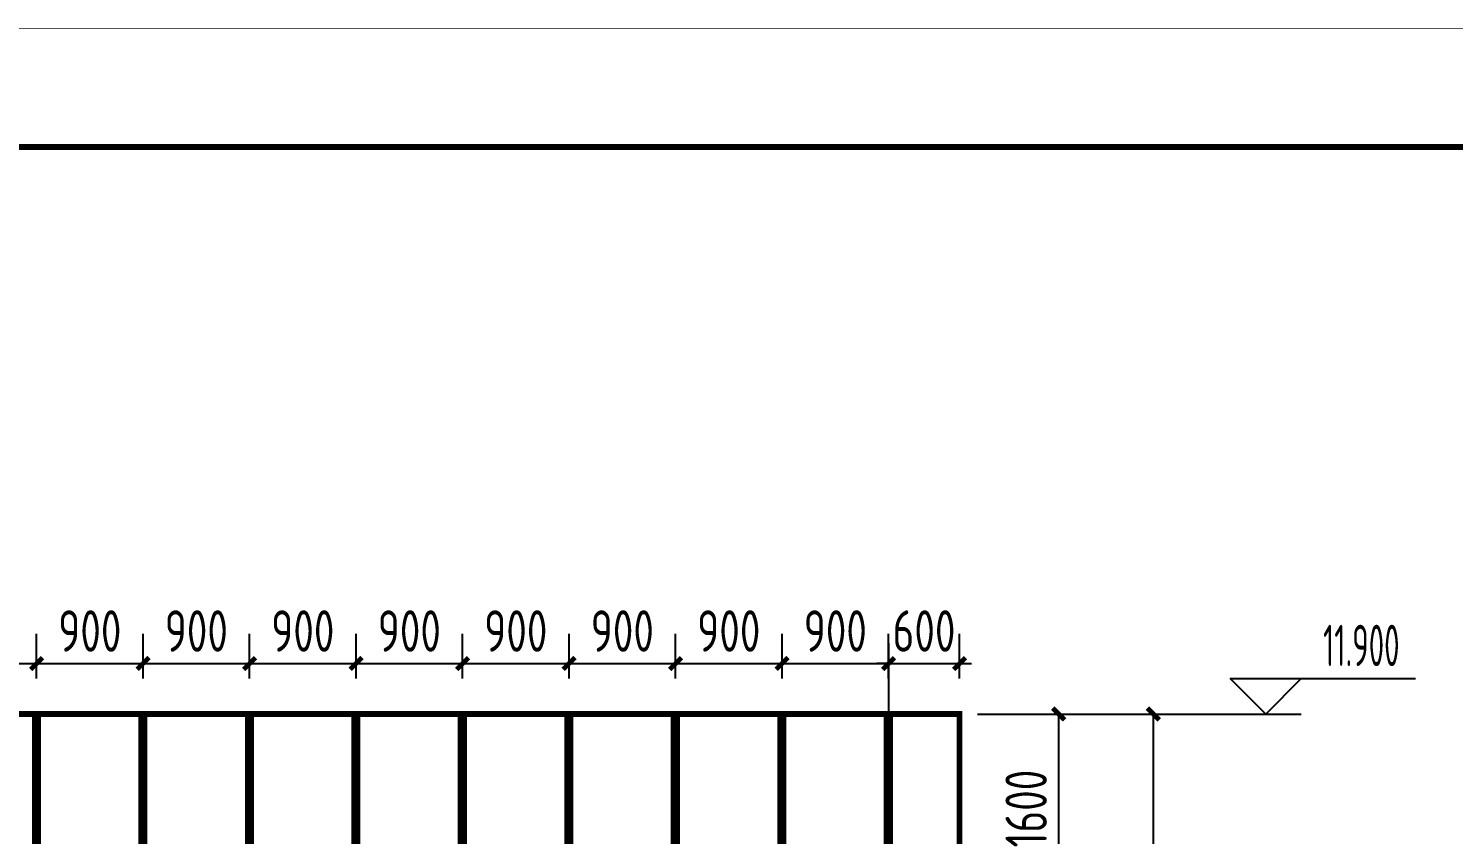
# Model space of a CAD drawing. Extents: x -280168 to 205214, y -148835 to -64913.
# Drawn here: x -229929 to -217887, y -96245 to -89430 of the extents above; entities that cross this region are included whole.
import ezdxf

# ---------------------------------------------------------------- set-up
doc = ezdxf.new("R2010")
doc.units = 0
doc.header["$LTSCALE"] = 1000
doc.header["$MEASUREMENT"] = 0
for name, color, linetype in [('01-标注_尺寸', 124, 'Continuous'), ('01-标注_标高', 200, 'Continuous'), ('02-TEXT_标注', 130, 'Continuous'), ('05-填充_18', 18, 'Continuous'), ('A-0-图名图例', 2, 'Continuous'), ('D-铝板', 181, 'Continuous'), ('E-立面轮廓', 241, 'Continuous')]:
    doc.layers.add(name, color=color, linetype=linetype)
doc.layers.add('04-不打印_辅助线', color=165, linetype='Continuous', plot=False)
doc.styles.add('_TCH_DIM', font='ros1.shx', dxfattribs={"width": 0.75, "bigfont": 'jd.shx'})
doc.styles.add('_TCH_DIM_T3', font='ros1.shx', dxfattribs={"width": 0.85, "bigfont": 'jd.shx'})
doc.dimstyles.new('_TCH_ARCH&&100', dxfattribs={"dimtxt": 350, "dimasz": 100, "dimexe": 250, "dimexo": 300, "dimgap": 100, "dimtad": 1, "dimdec": 0, "dimzin": 0, "dimdsep": 46, "dimtxsty": '_TCH_DIM_T3', "dimblk": 'ARCHTICK', "dimcen": 0.09, "dimclrt": 7, "dimazin": 2, "dimtfac": 1, "dimtdec": 0, "dimtix": 1, "dimtmove": 2, "dimatfit": 3, "dimfxl": 0, "dimtolj": 1, "dimtzin": 0, "dimarcsym": 0})

# ---------------------------------------------------------------- blocks, each defined once
blk = doc.blocks.new('*U461')
at = {"layer": '05-填充_18', "const_width": 60}
blk.add_lwpolyline([(0, -2025), (0, 5855)], dxfattribs=at)
at = {"layer": 'D-铝板'}
for p, q in [((-30, -2025), (-30, 5855)), ((30, -2025), (30, 5855))]:
    blk.add_line(p, q, dxfattribs=at)
blk = doc.blocks.new('*U462')
at = {"layer": 'D-铝板', "color": 0, "linetype": 'ByBlock', "lineweight": -2, "transparency": 16777216}
for p in [(14400, 0), (15300, 0), (16200, 0), (17100, 0), (18000, 0), (18900, 0), (19800, 0), (20700, 0), (21600, 0)]:
    blk.add_blockref('*U461', p, dxfattribs=at)
blk = doc.blocks.new('图框-A1')
for points, const_width in [([(0, 0), (841, 0), (841, 594), (0, 594)], 0.05), ([(766, 584), (25, 584), (25, 10), (766, 10)], 0.5)]:
    blk.add_lwpolyline(points, close=True, dxfattribs=dict(const_width=const_width))
blk = doc.blocks.new('_ArchTick')
at = {"color": 0, "linetype": 'ByBlock', "const_width": 0.4}
blk.add_lwpolyline([(-0.5, -0.5), (0.5, 0.5)], dxfattribs=at)
blk = doc.blocks.new('*D1251')
at = {"layer": '01-标注_尺寸', "color": 0, "lineweight": -2, "transparency": 16777216}
for p, q in [((-221910, -95226), (-220973, -95226)), ((-221223, -96826), (-221223, -95226)), ((-221910, -96826), (-220973, -96826))]:
    blk.add_line(p, q, dxfattribs=at)
at = {"layer": 'Defpoints', "color": 0, "transparency": 16777216}
for p in [(-222210, -95226), (-221223, -95226), (-222210, -96826)]:
    blk.add_point(p, dxfattribs=at)
at = {"layer": '01-标注_尺寸', "color": 0, "lineweight": -2, "transparency": 16777216, "xscale": 100, "yscale": 100, "zscale": 100}
for p, rotation in [((-221223, -95226), 90), ((-221223, -96826), 270)]:
    blk.add_blockref('_ArchTick', p, dxfattribs=dict(at, rotation=rotation))
at = {"layer": '01-标注_尺寸', "color": 7, "transparency": 16777216, "insert": (-221498, -96026), "char_height": 350, "attachment_point": 5, "rotation": 90, "style": '_TCH_DIM_T3'}
blk.add_mtext('\\A1;1600', dxfattribs=at)
blk = doc.blocks.new('*D1253')
at = {"layer": '01-标注_尺寸', "color": 0, "lineweight": -2, "transparency": 16777216}
for p, q in [((-221110, -95226), (-220173, -95226)), ((-220423, -103106), (-220423, -95226)), ((-221110, -103106), (-220173, -103106))]:
    blk.add_line(p, q, dxfattribs=at)
at = {"layer": 'Defpoints', "color": 0, "transparency": 16777216}
for p in [(-221410, -95226), (-220423, -95226), (-221410, -103106)]:
    blk.add_point(p, dxfattribs=at)
at = {"layer": '01-标注_尺寸', "color": 0, "lineweight": -2, "transparency": 16777216, "xscale": 100, "yscale": 100, "zscale": 100}
for p, rotation in [((-220423, -95226), 90), ((-220423, -103106), 270)]:
    blk.add_blockref('_ArchTick', p, dxfattribs=dict(at, rotation=rotation))
at = {"layer": '01-标注_尺寸', "color": 7, "transparency": 16777216, "insert": (-220698, -99166), "char_height": 350, "attachment_point": 5, "rotation": 90, "style": '_TCH_DIM_T3'}
blk.add_mtext('\\A1;7880', dxfattribs=at)
blk = doc.blocks.new('*D1443')
at = {"layer": '01-标注_尺寸', "color": 0, "lineweight": -2, "transparency": 16777216}
for p, q in [((-230761, -94926), (-230761, -94549)), ((-229861, -94926), (-229861, -94549)), ((-230761, -94799), (-229861, -94799))]:
    blk.add_line(p, q, dxfattribs=at)
at = {"layer": 'Defpoints', "color": 0, "transparency": 16777216}
for p in [(-229861, -94799), (-230761, -95226), (-229861, -95226)]:
    blk.add_point(p, dxfattribs=at)
at = {"layer": '01-标注_尺寸', "color": 0, "lineweight": -2, "transparency": 16777216, "xscale": 100, "yscale": 100, "zscale": 100, "rotation": 180}
blk.add_blockref('_ArchTick', (-230761, -94799), dxfattribs=at)
at = {"layer": '01-标注_尺寸', "color": 0, "lineweight": -2, "transparency": 16777216, "xscale": 100, "yscale": 100, "zscale": 100}
blk.add_blockref('_ArchTick', (-229861, -94799), dxfattribs=at)
at = {"layer": '01-标注_尺寸', "color": 7, "transparency": 16777216, "insert": (-230311, -94524), "char_height": 350, "attachment_point": 5, "style": '_TCH_DIM_T3'}
blk.add_mtext('\\A1;900', dxfattribs=at)
blk = doc.blocks.new('*D1444')
at = {"layer": '01-标注_尺寸', "color": 0, "lineweight": -2, "transparency": 16777216}
for p, q in [((-229861, -94926), (-229861, -94549)), ((-228961, -94926), (-228961, -94549)), ((-229861, -94799), (-228961, -94799))]:
    blk.add_line(p, q, dxfattribs=at)
at = {"layer": 'Defpoints', "color": 0, "transparency": 16777216}
for p in [(-228961, -94799), (-229861, -95226), (-228961, -95226)]:
    blk.add_point(p, dxfattribs=at)
at = {"layer": '01-标注_尺寸', "color": 0, "lineweight": -2, "transparency": 16777216, "xscale": 100, "yscale": 100, "zscale": 100, "rotation": 180}
blk.add_blockref('_ArchTick', (-229861, -94799), dxfattribs=at)
at = {"layer": '01-标注_尺寸', "color": 0, "lineweight": -2, "transparency": 16777216, "xscale": 100, "yscale": 100, "zscale": 100}
blk.add_blockref('_ArchTick', (-228961, -94799), dxfattribs=at)
at = {"layer": '01-标注_尺寸', "color": 7, "transparency": 16777216, "insert": (-229411, -94524), "char_height": 350, "attachment_point": 5, "style": '_TCH_DIM_T3'}
blk.add_mtext('\\A1;900', dxfattribs=at)
blk = doc.blocks.new('*D1445')
at = {"layer": '01-标注_尺寸', "color": 0, "lineweight": -2, "transparency": 16777216}
for p, q in [((-228961, -94926), (-228961, -94549)), ((-228061, -94926), (-228061, -94549)), ((-228961, -94799), (-228061, -94799))]:
    blk.add_line(p, q, dxfattribs=at)
at = {"layer": 'Defpoints', "color": 0, "transparency": 16777216}
for p in [(-228061, -94799), (-228961, -95226), (-228061, -95226)]:
    blk.add_point(p, dxfattribs=at)
at = {"layer": '01-标注_尺寸', "color": 0, "lineweight": -2, "transparency": 16777216, "xscale": 100, "yscale": 100, "zscale": 100, "rotation": 180}
blk.add_blockref('_ArchTick', (-228961, -94799), dxfattribs=at)
at = {"layer": '01-标注_尺寸', "color": 0, "lineweight": -2, "transparency": 16777216, "xscale": 100, "yscale": 100, "zscale": 100}
blk.add_blockref('_ArchTick', (-228061, -94799), dxfattribs=at)
at = {"layer": '01-标注_尺寸', "color": 7, "transparency": 16777216, "insert": (-228511, -94524), "char_height": 350, "attachment_point": 5, "style": '_TCH_DIM_T3'}
blk.add_mtext('\\A1;900', dxfattribs=at)
blk = doc.blocks.new('*D1446')
at = {"layer": '01-标注_尺寸', "color": 0, "lineweight": -2, "transparency": 16777216}
for p, q in [((-228061, -94926), (-228061, -94549)), ((-227161, -94926), (-227161, -94549)), ((-228061, -94799), (-227161, -94799))]:
    blk.add_line(p, q, dxfattribs=at)
at = {"layer": 'Defpoints', "color": 0, "transparency": 16777216}
for p in [(-227161, -94799), (-228061, -95226), (-227161, -95226)]:
    blk.add_point(p, dxfattribs=at)
at = {"layer": '01-标注_尺寸', "color": 0, "lineweight": -2, "transparency": 16777216, "xscale": 100, "yscale": 100, "zscale": 100, "rotation": 180}
blk.add_blockref('_ArchTick', (-228061, -94799), dxfattribs=at)
at = {"layer": '01-标注_尺寸', "color": 0, "lineweight": -2, "transparency": 16777216, "xscale": 100, "yscale": 100, "zscale": 100}
blk.add_blockref('_ArchTick', (-227161, -94799), dxfattribs=at)
at = {"layer": '01-标注_尺寸', "color": 7, "transparency": 16777216, "insert": (-227611, -94524), "char_height": 350, "attachment_point": 5, "style": '_TCH_DIM_T3'}
blk.add_mtext('\\A1;900', dxfattribs=at)
blk = doc.blocks.new('*D1447')
at = {"layer": '01-标注_尺寸', "color": 0, "lineweight": -2, "transparency": 16777216}
for p, q in [((-227161, -94926), (-227161, -94549)), ((-226261, -94926), (-226261, -94549)), ((-227161, -94799), (-226261, -94799))]:
    blk.add_line(p, q, dxfattribs=at)
at = {"layer": 'Defpoints', "color": 0, "transparency": 16777216}
for p in [(-226261, -94799), (-227161, -95226), (-226261, -95226)]:
    blk.add_point(p, dxfattribs=at)
at = {"layer": '01-标注_尺寸', "color": 0, "lineweight": -2, "transparency": 16777216, "xscale": 100, "yscale": 100, "zscale": 100, "rotation": 180}
blk.add_blockref('_ArchTick', (-227161, -94799), dxfattribs=at)
at = {"layer": '01-标注_尺寸', "color": 0, "lineweight": -2, "transparency": 16777216, "xscale": 100, "yscale": 100, "zscale": 100}
blk.add_blockref('_ArchTick', (-226261, -94799), dxfattribs=at)
at = {"layer": '01-标注_尺寸', "color": 7, "transparency": 16777216, "insert": (-226711, -94524), "char_height": 350, "attachment_point": 5, "style": '_TCH_DIM_T3'}
blk.add_mtext('\\A1;900', dxfattribs=at)
blk = doc.blocks.new('*D1448')
at = {"layer": '01-标注_尺寸', "color": 0, "lineweight": -2, "transparency": 16777216}
for p, q in [((-226261, -94926), (-226261, -94549)), ((-225361, -94926), (-225361, -94549)), ((-226261, -94799), (-225361, -94799))]:
    blk.add_line(p, q, dxfattribs=at)
at = {"layer": 'Defpoints', "color": 0, "transparency": 16777216}
for p in [(-225361, -94799), (-226261, -95226), (-225361, -95226)]:
    blk.add_point(p, dxfattribs=at)
at = {"layer": '01-标注_尺寸', "color": 0, "lineweight": -2, "transparency": 16777216, "xscale": 100, "yscale": 100, "zscale": 100, "rotation": 180}
blk.add_blockref('_ArchTick', (-226261, -94799), dxfattribs=at)
at = {"layer": '01-标注_尺寸', "color": 0, "lineweight": -2, "transparency": 16777216, "xscale": 100, "yscale": 100, "zscale": 100}
blk.add_blockref('_ArchTick', (-225361, -94799), dxfattribs=at)
at = {"layer": '01-标注_尺寸', "color": 7, "transparency": 16777216, "insert": (-225811, -94524), "char_height": 350, "attachment_point": 5, "style": '_TCH_DIM_T3'}
blk.add_mtext('\\A1;900', dxfattribs=at)
blk = doc.blocks.new('*D1449')
at = {"layer": '01-标注_尺寸', "color": 0, "lineweight": -2, "transparency": 16777216}
for p, q in [((-225361, -94926), (-225361, -94549)), ((-224461, -94926), (-224461, -94549)), ((-225361, -94799), (-224461, -94799))]:
    blk.add_line(p, q, dxfattribs=at)
at = {"layer": 'Defpoints', "color": 0, "transparency": 16777216}
for p in [(-224461, -94799), (-225361, -95226), (-224461, -95226)]:
    blk.add_point(p, dxfattribs=at)
at = {"layer": '01-标注_尺寸', "color": 0, "lineweight": -2, "transparency": 16777216, "xscale": 100, "yscale": 100, "zscale": 100, "rotation": 180}
blk.add_blockref('_ArchTick', (-225361, -94799), dxfattribs=at)
at = {"layer": '01-标注_尺寸', "color": 0, "lineweight": -2, "transparency": 16777216, "xscale": 100, "yscale": 100, "zscale": 100}
blk.add_blockref('_ArchTick', (-224461, -94799), dxfattribs=at)
at = {"layer": '01-标注_尺寸', "color": 7, "transparency": 16777216, "insert": (-224911, -94524), "char_height": 350, "attachment_point": 5, "style": '_TCH_DIM_T3'}
blk.add_mtext('\\A1;900', dxfattribs=at)
blk = doc.blocks.new('*D1450')
at = {"layer": '01-标注_尺寸', "color": 0, "lineweight": -2, "transparency": 16777216}
for p, q in [((-224461, -94926), (-224461, -94549)), ((-223561, -94926), (-223561, -94549)), ((-224461, -94799), (-223561, -94799))]:
    blk.add_line(p, q, dxfattribs=at)
at = {"layer": 'Defpoints', "color": 0, "transparency": 16777216}
for p in [(-223561, -94799), (-224461, -95226), (-223561, -95226)]:
    blk.add_point(p, dxfattribs=at)
at = {"layer": '01-标注_尺寸', "color": 0, "lineweight": -2, "transparency": 16777216, "xscale": 100, "yscale": 100, "zscale": 100, "rotation": 180}
blk.add_blockref('_ArchTick', (-224461, -94799), dxfattribs=at)
at = {"layer": '01-标注_尺寸', "color": 0, "lineweight": -2, "transparency": 16777216, "xscale": 100, "yscale": 100, "zscale": 100}
blk.add_blockref('_ArchTick', (-223561, -94799), dxfattribs=at)
at = {"layer": '01-标注_尺寸', "color": 7, "transparency": 16777216, "insert": (-224011, -94524), "char_height": 350, "attachment_point": 5, "style": '_TCH_DIM_T3'}
blk.add_mtext('\\A1;900', dxfattribs=at)
blk = doc.blocks.new('*D1451')
at = {"layer": '01-标注_尺寸', "color": 0, "lineweight": -2, "transparency": 16777216}
for p, q in [((-223561, -94926), (-223561, -94549)), ((-222661, -94926), (-222661, -94549)), ((-223561, -94799), (-222661, -94799))]:
    blk.add_line(p, q, dxfattribs=at)
at = {"layer": 'Defpoints', "color": 0, "transparency": 16777216}
for p in [(-222661, -94799), (-223561, -95226), (-222661, -95226)]:
    blk.add_point(p, dxfattribs=at)
at = {"layer": '01-标注_尺寸', "color": 0, "lineweight": -2, "transparency": 16777216, "xscale": 100, "yscale": 100, "zscale": 100, "rotation": 180}
blk.add_blockref('_ArchTick', (-223561, -94799), dxfattribs=at)
at = {"layer": '01-标注_尺寸', "color": 0, "lineweight": -2, "transparency": 16777216, "xscale": 100, "yscale": 100, "zscale": 100}
blk.add_blockref('_ArchTick', (-222661, -94799), dxfattribs=at)
at = {"layer": '01-标注_尺寸', "color": 7, "transparency": 16777216, "insert": (-223111, -94524), "char_height": 350, "attachment_point": 5, "style": '_TCH_DIM_T3'}
blk.add_mtext('\\A1;900', dxfattribs=at)
blk = doc.blocks.new('*D1452')
at = {"layer": '01-标注_尺寸', "color": 0, "lineweight": -2, "transparency": 16777216}
for p, q in [((-222661, -94926), (-222661, -94549)), ((-222061, -94926), (-222061, -94549)), ((-222661, -94799), (-222761, -94799)), ((-222661, -94799), (-222061, -94799)), ((-222061, -94799), (-221961, -94799))]:
    blk.add_line(p, q, dxfattribs=at)
at = {"layer": 'Defpoints', "color": 0, "transparency": 16777216}
for p in [(-222061, -94799), (-222661, -95226), (-222061, -95226)]:
    blk.add_point(p, dxfattribs=at)
at = {"layer": '01-标注_尺寸', "color": 0, "lineweight": -2, "transparency": 16777216, "xscale": 100, "yscale": 100, "zscale": 100}
blk.add_blockref('_ArchTick', (-222661, -94799), dxfattribs=at)
at = {"layer": '01-标注_尺寸', "color": 0, "lineweight": -2, "transparency": 16777216, "xscale": 100, "yscale": 100, "zscale": 100, "rotation": 180}
blk.add_blockref('_ArchTick', (-222061, -94799), dxfattribs=at)
at = {"layer": '01-标注_尺寸', "color": 7, "transparency": 16777216, "insert": (-222361, -94524), "char_height": 350, "attachment_point": 5, "style": '_TCH_DIM_T3'}
blk.add_mtext('\\A1;600', dxfattribs=at)

msp = doc.modelspace()

# ---------------------------------------------------------------- linework, layer by layer
at = {"layer": '01-标注_标高'}
for p, q in [((-219473.1, -95226.2), (-219773.1, -94926.2)), ((-219773.1, -94926.2), (-218208.1, -94926.2)), ((-219473.1, -95226.2), (-219173.1, -94926.2)), ((-220173.1, -95226.2), (-219173.1, -95226.2))]:
    msp.add_line(p, q, dxfattribs=at)
at = {"layer": '04-不打印_辅助线'}
msp.add_line((-222661.1, -94626.2), (-222661.1, -110328.7), dxfattribs=at)
at = {"layer": 'A-0-图名图例'}
msp.add_line((-247465.1, -90432.1), (-203565.1, -90432.1), dxfattribs=at)
at = {"layer": 'E-立面轮廓', "const_width": 50}
msp.add_lwpolyline([(-222061.1, -107226.2), (-222061.1, -95226.2), (-245061.1, -95226.2), (-245061.1, -107226.2)], dxfattribs=at)

# ---------------------------------------------------------------- block references
at = {"xscale": 100, "yscale": 100, "zscale": 100}
msp.add_blockref('图框-A1', (-280165.1, -148832.1), dxfattribs=at)
at = {"layer": 'D-铝板'}
msp.add_blockref('*U462', (-244261.1, -101081.2), dxfattribs=at)

# ---------------------------------------------------------------- texts
at = {"layer": '02-TEXT_标注', "style": '_TCH_DIM', "width": 0.6375}
msp.add_text('11.900', height=350, dxfattribs=at).set_placement((-218989.3, -94821.2))

# ---------------------------------------------------------------- dimensions: what is measured, and where the dimension line sits
at = {"layer": '01-标注_尺寸'}
for p1, p2, distance, picture, middle in [((-230761.1, -95226.2), (-229861.1, -95226.2), 427, '*D1443', (-230311.1, -94524.3)), ((-229861.1, -95226.2), (-228961.1, -95226.2), 427, '*D1444', (-229411.1, -94524.3)), ((-228961.1, -95226.2), (-228061.1, -95226.2), 427, '*D1445', (-228511.1, -94524.3)), ((-228061.1, -95226.2), (-227161.1, -95226.2), 427, '*D1446', (-227611.1, -94524.3)), ((-227161.1, -95226.2), (-226261.1, -95226.2), 427, '*D1447', (-226711.1, -94524.3)), ((-226261.1, -95226.2), (-225361.1, -95226.2), 427, '*D1448', (-225811.1, -94524.3)), ((-225361.1, -95226.2), (-224461.1, -95226.2), 427, '*D1449', (-224911.1, -94524.3)), ((-224461.1, -95226.2), (-223561.1, -95226.2), 427, '*D1450', (-224011.1, -94524.3)), ((-223561.1, -95226.2), (-222661.1, -95226.2), 427, '*D1451', (-223111.1, -94524.3)), ((-222661.1, -95226.2), (-222061.1, -95226.2), 427, '*D1452', (-222361.1, -94524.3)), ((-222210.4, -96826.2), (-222210.4, -95226.2), -987.3, '*D1251', (-221498.1, -96026.2)), ((-221410.4, -103106.2), (-221410.4, -95226.2), -987.3, '*D1253', (-220698.1, -99166.2))]:
    dim = msp.add_aligned_dim(p1=p1, p2=p2, distance=distance, dimstyle='_TCH_ARCH&&100', dxfattribs=at)
    dim.commit()
    dim.dimension.update_dxf_attribs({"geometry": picture, "text_midpoint": middle})

doc.saveas('drawing.dxf')
